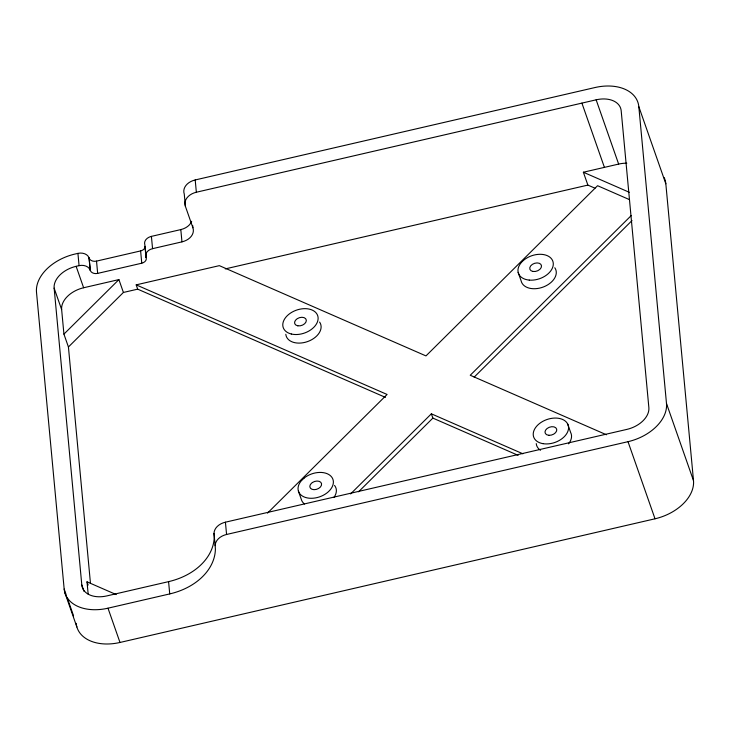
<?xml version="1.0" encoding="UTF-8"?>
<svg xmlns="http://www.w3.org/2000/svg" width="730" height="730" viewBox="0 0 730 730"><rect width="100%" height="100%" fill="white"/><g stroke="black" fill="none" stroke-linecap="round" stroke-linejoin="round"><path stroke-width="1.09" d="M68.428 346.987L63.93 334.13L118.908 279.599L123.407 292.456L68.428 346.987L90.465 583.361M267.49 513.117L387.092 394.474L136.191 284.864L137.687 289.153L385.476 397.394M350.582 493.936L431.366 413.819L522.872 453.786M631.331 215.478L470.239 375.257L606.457 434.761M358.549 491.81L432.872 418.098L431.366 413.819M474.171 377.127L632.016 220.57M66.047 594.402L64.167 589.046L36.5 292.219A42.559 28.315 -19.3 0 1 74.98 254.049L77.928 253.374A9.116 6.716 -5.3 0 1 88.996 257.763L90.292 270.474A6.077 4.48 -5.3 0 0 97.665 273.394L141.766 263.202A6.077 4.48 -5.3 0 0 146.146 257.562L145.991 257.133A9.116 6.716 -5.3 0 1 152.561 248.665L181.953 241.867A15.202 11.196 -5.3 0 0 192.903 227.76L185.402 206.344L184.261 194.061A15.202 11.196 -5.3 0 1 195.202 179.954L595.005 87.536A42.559 28.315 -19.3 0 1 638.823 106.68L665.833 183.796L693.5 480.623A42.559 28.315 -19.3 0 1 655.02 518.793L119.994 642.464A42.559 28.315 -19.3 0 1 76.166 623.32M185.402 206.344A15.202 11.196 -5.3 0 1 196.352 192.236L596.145 99.818A24.318 16.179 -19.3 0 1 621.184 110.759L648.861 407.577A24.318 16.179 -19.3 0 1 626.869 429.395L225.424 522.187A15.202 11.196 -5.3 0 0 214.009 533.402L214.255 536.751A60.8 44.785 -5.3 0 1 168.584 581.637L106.845 595.908A24.318 16.179 -19.3 0 1 81.806 584.967L54.139 288.149A24.318 16.179 -19.3 0 1 76.13 266.331L79.068 265.656A9.116 6.716 -5.3 0 1 90.137 270.045M145.991 257.133L144.85 244.851A9.116 6.716 -5.3 0 1 151.411 236.383L180.812 229.585A15.202 11.196 -5.3 0 0 191.661 221.29M88.996 257.763L89.142 258.192A6.077 4.48 -5.3 0 0 96.524 261.112L140.616 250.919A6.077 4.48 -5.3 0 0 145.188 246.43M63.93 334.13L61.639 309.566A24.318 16.179 -19.3 0 1 83.631 287.757L118.908 279.599M595.005 188.203L587.878 185.091L583.37 172.234L618.648 164.086A24.318 16.179 -19.3 0 1 626.787 163.21M136.191 284.864L219.338 265.647L425.973 355.911L597.578 185.703L629.497 199.646M123.407 292.456L137.687 289.153M225.269 268.905L587.878 185.091M64.167 589.046A42.559 28.315 -19.3 0 0 107.994 608.19L169.725 593.919A60.8 44.785 -5.3 0 0 215.396 549.033L215.149 545.684A15.202 11.196 -5.3 0 1 226.574 534.47L628.01 441.677A42.559 28.315 -19.3 0 0 666.49 403.507L638.823 106.68M583.37 172.234L629.287 192.291M432.872 418.098L518.136 455.347M88.166 594.101L87.016 581.819L116.234 594.585M596.145 99.818L618.648 164.086M581.91 103.112L604.413 167.371M666.49 403.507L693.5 480.623M628.01 441.677L655.02 518.793M518.154 272.381L521.156 280.95A18.241 12.136 -19.3 0 0 543.585 286.899A18.241 12.136 -19.3 0 0 554.791 267.755M567.648 423.92L570.65 432.488A18.241 12.136 -19.3 0 1 568.542 443.849M298.387 491.044L301.39 499.612A18.241 12.136 -19.3 0 0 304.492 503.992M76.13 266.331L83.631 287.757M54.139 288.149L61.639 309.566M107.994 608.19L119.994 642.464M87.016 581.819L88.138 585.04M81.806 584.967L84.059 591.391M67.169 597.614L73.547 615.819M64.87 592.705L76.869 626.979M195.202 179.954L196.352 192.236M225.424 522.187L226.574 534.47M192.693 225.534L192.903 227.76M214.009 533.402L215.149 545.684M180.812 229.585L181.953 241.867M151.411 236.383L152.561 248.665M145.097 246.393L145.626 251.978M145.827 254.213L146.146 257.562M140.616 250.919L141.766 263.202M168.584 581.637L169.725 593.919M96.524 261.112L97.665 273.394M89.142 258.192L90.292 270.474M77.928 253.374L79.068 265.656M664.154 177.536A42.559 28.315 -19.3 0 1 665.833 183.796M319.603 322.094A18.241 12.136 -19.3 0 1 307.704 341.53A18.241 12.136 -19.3 0 1 285.813 334.285M334.55 485.432A18.241 12.136 -19.3 0 1 334.039 497.322M540.556 450.255A18.241 12.136 -19.3 0 1 536.249 443.603M304.027 478.132L300.988 481.152A18.241 12.136 -19.3 0 0 313.07 498.225A18.241 12.136 -19.3 0 0 332.67 478.679A18.241 12.136 -19.3 0 0 304.027 478.132M312.44 482.493L311.29 483.424A6.077 4.042 -19.3 0 0 314.064 489.675A6.077 4.042 -19.3 0 0 321.538 483.652A6.077 4.042 -19.3 0 0 312.44 482.493M291.325 334.012A18.241 12.136 -19.3 0 0 318.125 318.563A18.241 12.136 -19.3 0 0 291.9 312.221A18.241 12.136 -19.3 0 0 291.325 334.012M297.84 325.817A6.077 4.042 -19.3 0 0 306.326 320.233A6.077 4.042 -19.3 0 0 297.183 318.727A6.077 4.042 -19.3 0 0 297.84 325.817M543.01 443.667A18.241 12.136 -19.3 0 0 568.533 426.959A18.241 12.136 -19.3 0 0 541.122 422.369A18.241 12.136 -19.3 0 0 543.01 443.667M548.914 435.299A6.077 4.042 -19.3 0 0 556.68 429.167A6.077 4.042 -19.3 0 0 547.062 428.528A6.077 4.042 -19.3 0 0 548.914 435.299M529.232 280.092A18.241 12.136 -19.3 0 0 553.094 262.088A18.241 12.136 -19.3 0 0 524.551 259.524A18.241 12.136 -19.3 0 0 529.232 280.092M533.01 271.46A6.077 4.042 -19.3 0 0 541.505 265.875A6.077 4.042 -19.3 0 0 532.352 264.37A6.077 4.042 -19.3 0 0 533.01 271.46"/></g></svg>
